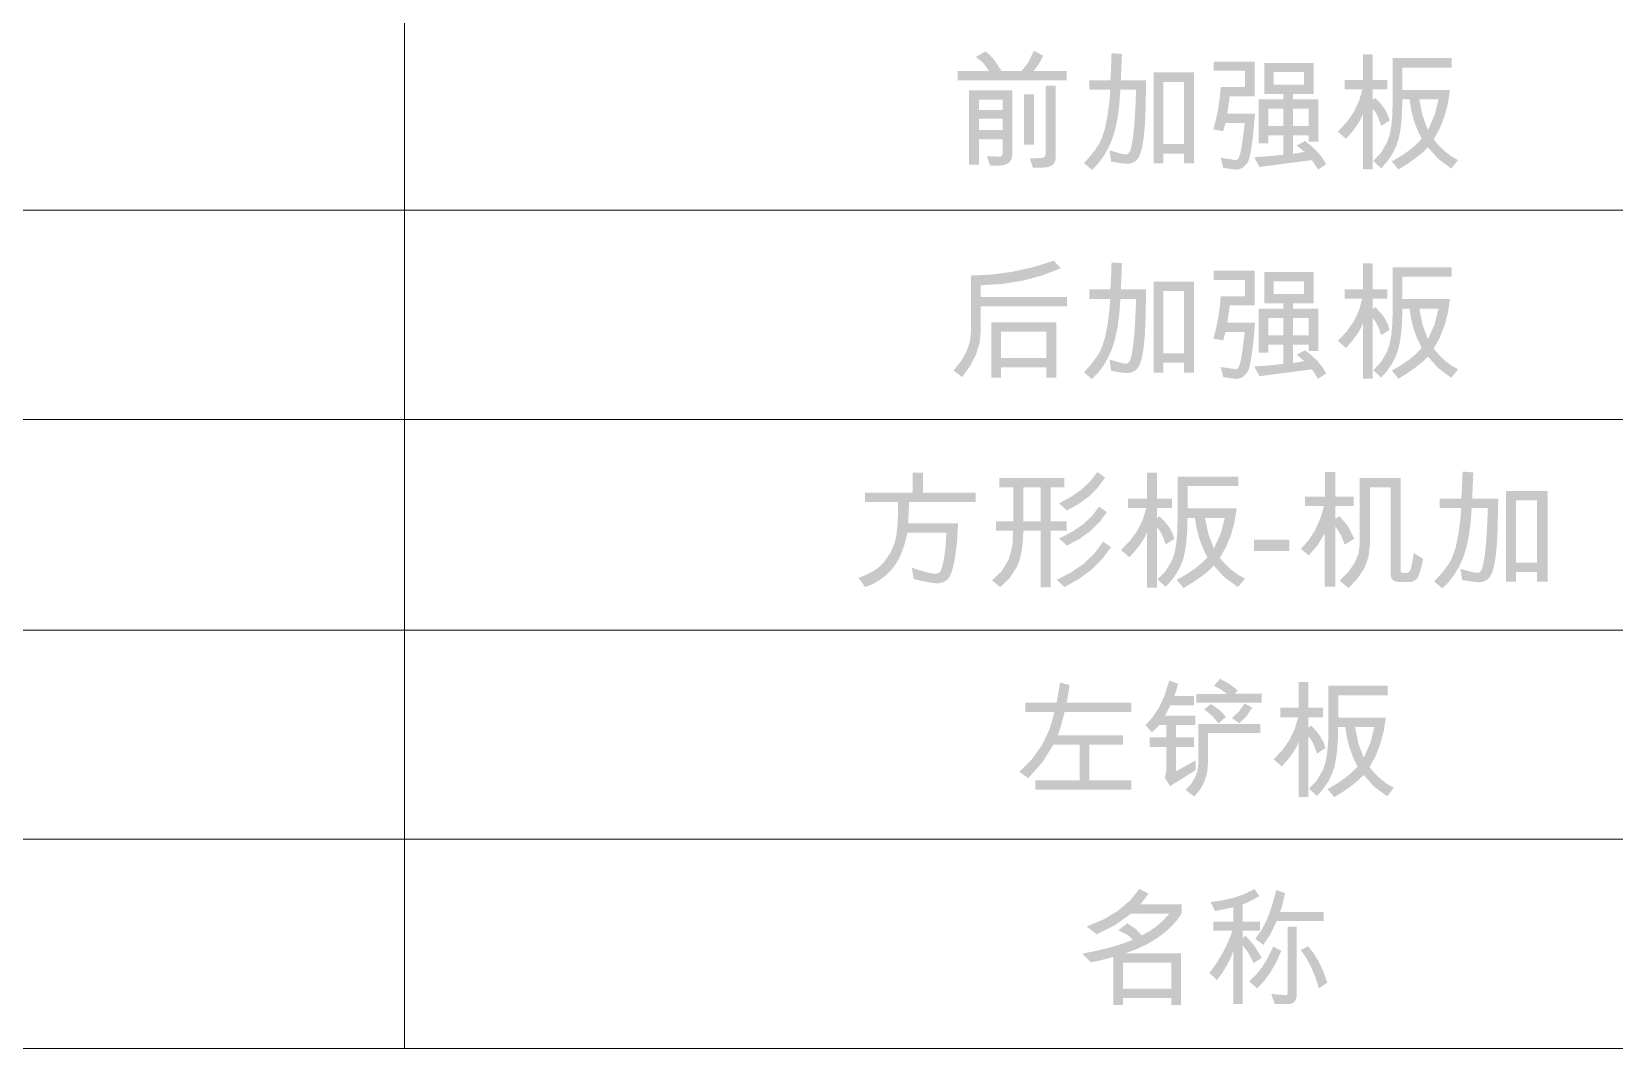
# Model space of a CAD drawing. Header units: millimetres. Extents: x 3 to 591, y 5 to 206.
# Drawn here: x 382.63 to 417.34, y 5.22 to 27.52 of the extents above; entities that cross this region are included whole.
import ezdxf

# ---------------------------------------------------------------- set-up
doc = ezdxf.new("R2010")
doc.units = ezdxf.units.MM

msp = doc.modelspace()

# ---------------------------------------------------------------- hatches: boundary and pattern name
h = msp.add_hatch(color=7)
h.paths.add_polyline_path([(405.332631, 26.455141), (402.940357, 26.455141), (402.940357, 26.657988), (403.628274, 26.657988), (403.499634, 26.835273), (403.339988, 26.965015), (403.54945, 27.08518), (403.631193, 27.021609), (403.716813, 26.929255), (403.806256, 26.808065), (403.899472, 26.657988), (404.3432, 26.657988), (404.493337, 26.851947), (404.613295, 27.101716), (404.817245, 26.991473), (404.719335, 26.809228), (404.607783, 26.657988), (405.332631, 26.657988)])
h.paths.add_polyline_path([(405.092853, 24.759051), (405.074671, 24.662925), (405.020161, 24.593618), (404.929374, 24.551079), (404.802362, 24.535258), (404.591247, 24.532502), (404.523999, 24.742515), (404.636558, 24.743454), (404.723745, 24.746304), (404.78561, 24.751119), (404.822206, 24.757949), (404.85769, 24.782822), (404.86961, 24.8263), (404.86961, 26.333873), (405.092853, 26.333873)])
h.paths.add_polyline_path([(404.13925, 24.809763), (404.117891, 24.708339), (404.054363, 24.635028), (403.958589, 24.591137), (403.840492, 24.578253), (403.651425, 24.581009), (403.58142, 24.786612), (403.868052, 24.778344), (403.91022, 24.796189), (403.924276, 24.831812), (403.924276, 25.159785), (403.406134, 25.159785), (403.406134, 24.600301), (403.19116, 24.600301), (403.19116, 26.231899), (404.13925, 26.231899)])
h.paths.add_polyline_path([(403.924276, 25.800848), (403.924276, 26.029602), (403.406134, 26.029602), (403.406134, 25.800848)])
h.paths.add_polyline_path([(403.924276, 25.362632), (403.924276, 25.610679), (403.406134, 25.610679), (403.406134, 25.362632)])
h.paths.add_polyline_path([(404.613295, 25.038517), (404.398321, 25.038517), (404.398321, 26.148114), (404.613295, 26.148114)])
h = msp.add_hatch(color=7)
h.paths.add_polyline_path([(407.074472, 26.455141), (407.060691, 25.785414), (407.047049, 25.464469), (407.01935, 25.182385), (406.98173, 24.959142), (406.938321, 24.815275), (406.885474, 24.725496), (406.821464, 24.665896), (406.744983, 24.632134), (406.654446, 24.620696), (406.604216, 24.623797), (406.529595, 24.633099), (406.430583, 24.648602), (406.30718, 24.670306), (406.269697, 24.91725), (406.404056, 24.877459), (406.509476, 24.849037), (406.585957, 24.831984), (406.633499, 24.8263), (406.674978, 24.840493), (406.713977, 24.883626), (406.733097, 24.927964), (406.752424, 25.003929), (406.771958, 25.111519), (406.791698, 25.250735), (406.8105, 25.429338), (406.827183, 25.655121), (406.841695, 25.928136), (406.853985, 26.248435), (406.509476, 26.248435), (406.486118, 25.918627), (406.447464, 25.625355), (406.393514, 25.368566), (406.324268, 25.148209), (406.239019, 24.955026), (406.13713, 24.780549), (406.018705, 24.624675), (405.883847, 24.487302), (405.711867, 24.637233), (405.841687, 24.783167), (405.947581, 24.916699), (406.0296, 25.037828), (406.087796, 25.146556), (406.169652, 25.386748), (406.23001, 25.69722), (406.269284, 26.007967), (406.287887, 26.248435), (405.824867, 26.248435), (405.824867, 26.455141), (406.287887, 26.455141), (406.295139, 26.537108), (406.302081, 26.663156), (406.308816, 26.833335), (406.315448, 27.047697), (406.544203, 27.031161), (406.519398, 26.455141)])
h.paths.add_polyline_path([(408.124537, 24.631721), (407.901295, 24.631721), (407.901295, 24.845592), (407.45481, 24.845592), (407.45481, 24.631721), (407.24149, 24.631721), (407.24149, 26.624915), (408.124537, 26.624915)])
h.paths.add_polyline_path([(407.901295, 25.052298), (407.901295, 26.418209), (407.45481, 26.418209), (407.45481, 25.052298)])
h = msp.add_hatch(color=7)
h.paths.add_polyline_path([(408.908916, 26.102363), (408.854897, 25.723678), (409.462887, 25.723678), (409.444129, 25.498628), (409.424647, 25.298906), (409.404441, 25.124519), (409.383512, 24.975472), (409.36186, 24.851773), (409.339484, 24.753427), (409.316385, 24.680442), (409.292562, 24.632823), (409.188796, 24.527885), (409.072627, 24.492814), (409.026437, 24.495295), (408.959835, 24.502736), (408.872872, 24.515139), (408.7656, 24.532502), (408.708825, 24.753539), (409.030183, 24.705032), (409.062119, 24.706488), (409.090955, 24.731559), (409.11669, 24.780299), (409.139324, 24.852758), (409.161235, 24.957644), (409.184799, 25.103561), (409.210017, 25.290406), (409.236889, 25.518075), (408.816312, 25.518075), (408.762844, 25.335071), (408.54787, 25.376412), (408.604611, 25.582076), (408.650809, 25.805465), (408.686466, 26.046527), (408.711581, 26.30521), (409.242401, 26.30521), (409.242401, 26.660744), (408.556138, 26.660744), (408.556138, 26.864694), (409.455722, 26.864694), (409.455722, 26.102363)])
h.paths.add_polyline_path([(409.54116, 26.035115), (410.083005, 26.035115), (410.083005, 26.15087), (409.667939, 26.15087), (409.667939, 26.835479), (410.748321, 26.835479), (410.748321, 26.15087), (410.297979, 26.15087), (410.297979, 26.035115), (410.853052, 26.035115), (410.853052, 25.106317), (410.639732, 25.106317), (410.639732, 25.246877), (410.297979, 25.246877), (410.297979, 24.84008), (410.548781, 24.883075), (410.511161, 24.910291), (410.459485, 24.95363), (410.408635, 24.996901), (410.373495, 25.023635), (410.559806, 25.120097), (410.711528, 25.001767), (410.839272, 24.877494), (410.943038, 24.747329), (411.022827, 24.611326), (410.844784, 24.49557), (410.794847, 24.572982), (410.755763, 24.633236), (410.727427, 24.676335), (410.709736, 24.702276), (409.560453, 24.551794), (409.444697, 24.764563), (409.74318, 24.786061), (410.083005, 24.820787), (410.083005, 25.246877), (409.756134, 25.246877), (409.756134, 25.068834), (409.54116, 25.068834)])
h.paths.add_polyline_path([(409.871889, 26.353166), (410.535001, 26.353166), (410.535001, 26.633183), (409.871889, 26.633183)])
h.paths.add_polyline_path([(410.083005, 25.450826), (410.083005, 25.831165), (409.756134, 25.831165), (409.756134, 25.450826)])
h.paths.add_polyline_path([(410.639732, 25.450826), (410.639732, 25.831165), (410.297979, 25.831165), (410.297979, 25.450826)])
h = msp.add_hatch(color=7)
h.paths.add_polyline_path([(412.414645, 25.572094), (412.228334, 25.450826), (412.186692, 25.579001), (412.142, 25.684128), (412.094312, 25.766311), (412.043677, 25.825653), (412.043677, 24.499429), (411.830357, 24.499429), (411.830357, 25.709898), (411.769896, 25.581327), (411.68773, 25.448622), (411.58386, 25.311782), (411.458287, 25.170809), (411.279142, 25.326803), (411.475822, 25.536506), (411.630955, 25.760472), (411.74454, 25.9987), (411.816577, 26.251191), (411.429072, 26.251191), (411.429072, 26.457897), (411.830357, 26.457897), (411.830357, 27.025649), (412.043677, 27.025649), (412.043677, 26.457897), (412.363382, 26.457897), (412.363382, 26.251191), (412.043677, 26.251191), (412.043677, 26.026846), (412.100453, 26.065431), (412.215588, 25.94711), (412.306331, 25.825377), (412.372684, 25.700337)])
h.paths.add_polyline_path([(413.917809, 24.702276), (413.766225, 24.515965), (413.475597, 24.73404), (413.255249, 24.982293), (413.135152, 24.866013), (412.987358, 24.746167), (412.811865, 24.622703), (412.608673, 24.49557), (412.462601, 24.674715), (412.658679, 24.788076), (412.833569, 24.908155), (412.987375, 25.034848), (413.120201, 25.168053), (413.022128, 25.368756), (412.94457, 25.579742), (412.887579, 25.80096), (412.851208, 26.032359), (412.694111, 26.032359), (412.688737, 25.766638), (412.672614, 25.53089), (412.645742, 25.325115), (412.608122, 25.149312), (412.552311, 24.989433), (412.470869, 24.831467), (412.363796, 24.675465), (412.231091, 24.521477), (412.056355, 24.682984), (412.226543, 24.863989), (412.362831, 25.099151), (412.414921, 25.252105), (412.452128, 25.449655), (412.474452, 25.691751), (412.481893, 25.978339), (412.481893, 26.94021), (413.777249, 26.94021), (413.777249, 26.732402), (412.696867, 26.732402), (412.696867, 26.242923), (413.740318, 26.242923), (413.693094, 25.939186), (413.617604, 25.65643), (413.513898, 25.394758), (413.382028, 25.154273), (413.508842, 25.007606), (413.64041, 24.883419), (413.776733, 24.78166)])
h.paths.add_polyline_path([(413.486759, 26.032359), (413.066182, 26.032359), (413.140251, 25.66773), (413.255249, 25.362632), (413.400356, 25.6884)])
h = msp.add_hatch(color=7)
h.paths.add_polyline_path([(405.338143, 21.496893), (403.444719, 21.496893), (403.444719, 20.929141), (403.419303, 20.685229), (403.343089, 20.439662), (403.216128, 20.192442), (403.038473, 19.943568), (402.849406, 20.088538), (403.016528, 20.296596), (403.135901, 20.507393), (403.207524, 20.72098), (403.231399, 20.93741), (403.231399, 22.171029), (403.683068, 22.191304), (404.136908, 22.252196), (404.593021, 22.353809), (405.051512, 22.496246), (405.20034, 22.329228), (404.795489, 22.172554), (404.368005, 22.058099), (403.917782, 21.985916), (403.444719, 21.956055), (403.444719, 21.702496), (405.338143, 21.702496)])
h.paths.add_polyline_path([(405.101121, 19.932544), (404.887801, 19.932544), (404.887801, 20.156338), (403.891203, 20.156338), (403.891203, 19.932544), (403.676229, 19.932544), (403.676229, 21.144115), (405.101121, 21.144115)])
h.paths.add_polyline_path([(404.887801, 20.36139), (404.887801, 20.93741), (403.891203, 20.93741), (403.891203, 20.36139)])
h = msp.add_hatch(color=7)
h.paths.add_polyline_path([(407.074472, 21.866207), (407.060691, 21.196481), (407.047049, 20.875536), (407.01935, 20.593451), (406.98173, 20.370209), (406.938321, 20.226342), (406.885474, 20.136563), (406.821464, 20.076963), (406.744983, 20.043201), (406.654446, 20.031763), (406.604216, 20.034864), (406.529595, 20.044165), (406.430583, 20.059668), (406.30718, 20.081372), (406.269697, 20.328317), (406.404056, 20.288526), (406.509476, 20.260104), (406.585957, 20.243051), (406.633499, 20.237366), (406.674978, 20.25156), (406.713977, 20.294693), (406.733097, 20.339031), (406.752424, 20.414995), (406.771958, 20.522586), (406.791698, 20.661802), (406.8105, 20.840404), (406.827183, 21.066187), (406.841695, 21.339202), (406.853985, 21.659502), (406.509476, 21.659502), (406.486118, 21.329694), (406.447464, 21.036422), (406.393514, 20.779633), (406.324268, 20.559276), (406.239019, 20.366092), (406.13713, 20.191615), (406.018705, 20.035742), (405.883847, 19.898369), (405.711867, 20.048299), (405.841687, 20.194234), (405.947581, 20.327766), (406.0296, 20.448895), (406.087796, 20.557622), (406.169652, 20.797814), (406.23001, 21.108286), (406.269284, 21.419034), (406.287887, 21.659502), (405.824867, 21.659502), (405.824867, 21.866207), (406.287887, 21.866207), (406.295139, 21.948175), (406.302081, 22.074222), (406.308816, 22.244401), (406.315448, 22.458764), (406.544203, 22.442227), (406.519398, 21.866207)])
h.paths.add_polyline_path([(408.124537, 20.042787), (407.901295, 20.042787), (407.901295, 20.256659), (407.45481, 20.256659), (407.45481, 20.042787), (407.24149, 20.042787), (407.24149, 22.035982), (408.124537, 22.035982)])
h.paths.add_polyline_path([(407.901295, 20.463364), (407.901295, 21.829276), (407.45481, 21.829276), (407.45481, 20.463364)])
h = msp.add_hatch(color=7)
h.paths.add_polyline_path([(408.908916, 21.51343), (408.854897, 21.134745), (409.462887, 21.134745), (409.444129, 20.909695), (409.424647, 20.709973), (409.404441, 20.535586), (409.383512, 20.386539), (409.36186, 20.262839), (409.339484, 20.164494), (409.316385, 20.091508), (409.292562, 20.04389), (409.188796, 19.938952), (409.072627, 19.903881), (409.026437, 19.906361), (408.959835, 19.913803), (408.872872, 19.926205), (408.7656, 19.943568), (408.708825, 20.164606), (409.030183, 20.116099), (409.062119, 20.117554), (409.090955, 20.142626), (409.11669, 20.191366), (409.139324, 20.263825), (409.161235, 20.36871), (409.184799, 20.514627), (409.210017, 20.701472), (409.236889, 20.929141), (408.816312, 20.929141), (408.762844, 20.746138), (408.54787, 20.787479), (408.604611, 20.993143), (408.650809, 21.216531), (408.686466, 21.457593), (408.711581, 21.716277), (409.242401, 21.716277), (409.242401, 22.071811), (408.556138, 22.071811), (408.556138, 22.27576), (409.455722, 22.27576), (409.455722, 21.51343)])
h.paths.add_polyline_path([(409.54116, 21.446181), (410.083005, 21.446181), (410.083005, 21.561937), (409.667939, 21.561937), (409.667939, 22.246546), (410.748321, 22.246546), (410.748321, 21.561937), (410.297979, 21.561937), (410.297979, 21.446181), (410.853052, 21.446181), (410.853052, 20.517384), (410.639732, 20.517384), (410.639732, 20.657943), (410.297979, 20.657943), (410.297979, 20.251147), (410.548781, 20.294141), (410.511161, 20.321358), (410.459485, 20.364697), (410.408635, 20.407967), (410.373495, 20.434701), (410.559806, 20.531164), (410.711528, 20.412834), (410.839272, 20.28856), (410.943038, 20.158396), (411.022827, 20.022392), (410.844784, 19.906637), (410.794847, 19.984048), (410.755763, 20.044303), (410.727427, 20.087401), (410.709736, 20.113343), (409.560453, 19.962861), (409.444697, 20.17563), (409.74318, 20.197127), (410.083005, 20.231854), (410.083005, 20.657943), (409.756134, 20.657943), (409.756134, 20.479901), (409.54116, 20.479901)])
h.paths.add_polyline_path([(409.871889, 21.764233), (410.535001, 21.764233), (410.535001, 22.04425), (409.871889, 22.04425)])
h.paths.add_polyline_path([(410.083005, 20.861893), (410.083005, 21.242232), (409.756134, 21.242232), (409.756134, 20.861893)])
h.paths.add_polyline_path([(410.639732, 20.861893), (410.639732, 21.242232), (410.297979, 21.242232), (410.297979, 20.861893)])
h = msp.add_hatch(color=7)
h.paths.add_polyline_path([(412.414645, 20.98316), (412.228334, 20.861893), (412.186692, 20.990068), (412.142, 21.095195), (412.094312, 21.177378), (412.043677, 21.23672), (412.043677, 19.910496), (411.830357, 19.910496), (411.830357, 21.120964), (411.769896, 20.992393), (411.68773, 20.859688), (411.58386, 20.722849), (411.458287, 20.581876), (411.279142, 20.73787), (411.475822, 20.947573), (411.630955, 21.171538), (411.74454, 21.409767), (411.816577, 21.662258), (411.429072, 21.662258), (411.429072, 21.868963), (411.830357, 21.868963), (411.830357, 22.436715), (412.043677, 22.436715), (412.043677, 21.868963), (412.363382, 21.868963), (412.363382, 21.662258), (412.043677, 21.662258), (412.043677, 21.437913), (412.100453, 21.476498), (412.215588, 21.358176), (412.306331, 21.236444), (412.372684, 21.111404)])
h.paths.add_polyline_path([(413.917809, 20.113343), (413.766225, 19.927032), (413.475597, 20.145107), (413.255249, 20.39336), (413.135152, 20.27708), (412.987358, 20.157233), (412.811865, 20.03377), (412.608673, 19.906637), (412.462601, 20.085782), (412.658679, 20.199143), (412.833569, 20.319222), (412.987375, 20.445915), (413.120201, 20.57912), (413.022128, 20.779822), (412.94457, 20.990809), (412.887579, 21.212027), (412.851208, 21.443425), (412.694111, 21.443425), (412.688737, 21.177705), (412.672614, 20.941957), (412.645742, 20.736182), (412.608122, 20.560378), (412.552311, 20.4005), (412.470869, 20.242534), (412.363796, 20.086531), (412.231091, 19.932544), (412.056355, 20.09405), (412.226543, 20.275056), (412.362831, 20.510218), (412.414921, 20.663171), (412.452128, 20.860722), (412.474452, 21.102817), (412.481893, 21.389406), (412.481893, 22.351277), (413.777249, 22.351277), (413.777249, 22.143469), (412.696867, 22.143469), (412.696867, 21.653989), (413.740318, 21.653989), (413.693094, 21.350253), (413.617604, 21.067496), (413.513898, 20.805824), (413.382028, 20.565339), (413.508842, 20.418673), (413.64041, 20.294486), (413.776733, 20.192726)])
h.paths.add_polyline_path([(413.486759, 21.443425), (413.066182, 21.443425), (413.140251, 21.078796), (413.255249, 20.773699), (413.400356, 21.099467)])
h = msp.add_hatch(color=7)
h.dxf.hatch_style = 2
h.paths.add_polyline_path([(403.336196, 17.201758), (401.872168, 17.201758), (401.867345, 16.998841), (401.853427, 16.735981), (402.949794, 16.735981), (402.925334, 16.315679), (402.873175, 15.935065), (402.838242, 15.772181), (402.799588, 15.64485), (402.757213, 15.553073), (402.711118, 15.496849), (402.611899, 15.43904), (402.506066, 15.419679), (402.418508, 15.425561), (402.301289, 15.443174), (402.154304, 15.472466), (401.97745, 15.513385), (401.933353, 15.764188), (402.109888, 15.70495), (402.255883, 15.662764), (402.371388, 15.637529), (402.456456, 15.62914), (402.508133, 15.639958), (402.552368, 15.672686), (402.572616, 15.706276), (402.59364, 15.76405), (402.615387, 15.846009), (402.637806, 15.952153), (402.674186, 16.214669), (402.692376, 16.529275), (401.836339, 16.529275), (401.777841, 16.284346), (401.70322, 16.070526), (401.612477, 15.887919), (401.50561, 15.736627), (401.38243, 15.609589), (401.242818, 15.500432), (401.086876, 15.40905), (400.914707, 15.335343), (400.76202, 15.53819), (400.942681, 15.610649), (401.096057, 15.691634), (401.222147, 15.781198), (401.320953, 15.879392), (401.466474, 16.091472), (401.562385, 16.319262), (401.593494, 16.46281), (401.615715, 16.657777), (401.629048, 16.90411), (401.633492, 17.201758), (400.905888, 17.201758), (400.905888, 17.40681), (401.955953, 17.40681), (401.955953, 17.843923), (402.177541, 17.843923), (402.177541, 17.40681), (403.336196, 17.40681)])
h = msp.add_hatch(color=7)
h.paths.add_polyline_path([(406.174033, 17.740295), (406.013612, 17.519938), (405.820015, 17.325988), (405.593138, 17.158392), (405.332878, 17.0171), (405.166962, 17.175299), (405.435473, 17.32144), (405.66471, 17.484531), (405.854672, 17.664572), (406.005361, 17.861562)])
h.paths.add_polyline_path([(405.332878, 16.571718), (404.982856, 16.571718), (404.982856, 15.335343), (404.761268, 15.335343), (404.761268, 16.571718), (404.380378, 16.571718), (404.368493, 16.32542), (404.341104, 16.111523), (404.298213, 15.929975), (404.239818, 15.780725), (404.082308, 15.536329), (403.874362, 15.335343), (403.694115, 15.486927), (403.909614, 15.693322), (404.058399, 15.94292), (404.140522, 16.235718), (404.156033, 16.571718), (403.7779, 16.571718), (403.7779, 16.777322), (404.160443, 16.777322), (404.160443, 17.525321), (403.857275, 17.525321), (403.857275, 17.732027), (405.280513, 17.732027), (405.280513, 17.525321), (404.982856, 17.525321), (404.982856, 16.777322), (405.332878, 16.777322)])
h.paths.add_polyline_path([(404.761268, 16.777322), (404.761268, 17.525321), (404.380378, 17.525321), (404.380378, 16.777322)])
h.paths.add_polyline_path([(406.210964, 16.981271), (406.055823, 16.765772), (405.858255, 16.571512), (405.61821, 16.398439), (405.335634, 16.246501), (405.166962, 16.405251), (405.452113, 16.5511), (405.693235, 16.715861), (405.890329, 16.89964), (406.043395, 17.102539)])
h.paths.add_polyline_path([(406.301915, 16.213429), (406.115466, 15.956588), (405.883542, 15.725121), (405.606143, 15.518975), (405.283269, 15.338099), (405.114046, 15.496849), (405.438591, 15.664504), (405.716111, 15.859962), (405.946708, 16.083325), (406.130487, 16.334696)])
h = msp.add_hatch(color=7)
h.paths.add_polyline_path([(407.693363, 16.394227), (407.50154, 16.27296), (407.458562, 16.401135), (407.412381, 16.506262), (407.363098, 16.588444), (407.310819, 16.647786), (407.310819, 15.321562), (407.090884, 15.321562), (407.090884, 16.532031), (407.028459, 16.40346), (406.94371, 16.270755), (406.836636, 16.133916), (406.707238, 15.992942), (406.522581, 16.148936), (406.725566, 16.358639), (406.885557, 16.582605), (407.002552, 16.820833), (407.076553, 17.073324), (406.676922, 17.073324), (406.676922, 17.28003), (407.090884, 17.28003), (407.090884, 17.847782), (407.310819, 17.847782), (407.310819, 17.28003), (407.640997, 17.28003), (407.640997, 17.073324), (407.310819, 17.073324), (407.310819, 16.84898), (407.369799, 16.887565), (407.488336, 16.769243), (407.58181, 16.647511), (407.65017, 16.522471)])
h.paths.add_polyline_path([(409.243931, 15.524409), (409.087386, 15.338099), (408.787938, 15.556173), (408.560424, 15.804427), (408.436599, 15.688146), (408.284196, 15.5683), (408.103165, 15.444836), (407.893454, 15.317704), (407.742972, 15.496849), (407.945345, 15.61021), (408.12586, 15.730288), (408.284567, 15.856982), (408.421518, 15.990186), (408.320129, 16.190889), (408.24003, 16.401875), (408.181223, 16.623093), (408.143705, 16.854492), (407.981648, 16.854492), (407.976076, 16.588772), (407.959393, 16.353024), (407.931651, 16.147248), (407.892902, 15.971445), (407.835438, 15.811567), (407.751516, 15.653601), (407.641135, 15.497598), (407.504296, 15.343611), (407.324048, 15.505117), (407.499748, 15.686122), (407.639895, 15.921284), (407.693518, 16.074238), (407.731948, 16.271788), (407.755081, 16.513884), (407.762816, 16.800473), (407.762816, 17.762343), (409.098961, 17.762343), (409.098961, 17.554535), (407.984404, 17.554535), (407.984404, 17.065056), (409.060928, 17.065056), (409.01205, 16.761319), (408.934079, 16.478563), (408.827066, 16.216891), (408.691062, 15.976406), (408.822019, 15.82974), (408.957781, 15.705553), (409.098402, 15.603793)])
h.paths.add_polyline_path([(408.7991, 16.854492), (408.365294, 16.854492), (408.442188, 16.489863), (408.560424, 16.184765), (408.710148, 16.510534)])
h = msp.add_hatch(color=7)
h.paths.add_polyline_path([(411.639886, 16.396983), (411.429873, 16.270204), (411.351738, 16.471191), (411.226474, 16.664323), (411.226474, 15.343611), (410.993861, 15.343611), (410.993861, 16.526519), (410.849099, 16.274338), (410.641084, 16.030425), (410.470758, 16.173741), (410.644391, 16.373617), (410.786605, 16.597832), (410.897399, 16.846336), (410.976774, 17.119075), (410.556748, 17.119075), (410.556748, 17.323025), (410.996618, 17.323025), (410.996618, 17.858806), (411.226474, 17.858806), (411.226474, 17.323025), (411.62831, 17.323025), (411.62831, 17.119075), (411.226474, 17.119075), (411.226474, 16.839058), (411.317425, 16.893077), (411.512968, 16.659086)])
h.paths.add_polyline_path([(413.150767, 15.953255), (413.113749, 15.790586), (413.078695, 15.663936), (413.045502, 15.573356), (413.014065, 15.518897), (412.941856, 15.464051), (412.84815, 15.445586), (412.650815, 15.445586), (412.556126, 15.45642), (412.488619, 15.488856), (412.448191, 15.542789), (412.434738, 15.618116), (412.434738, 17.528077), (411.981088, 17.528077), (411.981088, 16.246501), (411.951943, 15.998747), (411.864506, 15.761432), (411.718778, 15.534452), (411.51476, 15.317704), (411.317425, 15.475902), (411.510677, 15.671024), (411.648843, 15.869401), (411.731818, 16.070982), (411.759499, 16.275716), (411.759499, 17.732027), (412.656327, 17.732027), (412.656327, 15.685916), (412.66928, 15.657666), (412.708692, 15.648433), (412.801296, 15.648433), (412.835058, 15.662902), (412.86634, 15.70631), (412.882471, 15.751786), (412.901135, 15.830334), (412.922383, 15.941955), (412.946266, 16.086649)])
h = msp.add_hatch(color=7)
h.paths.add_polyline_path([(414.797979, 17.277274), (414.783647, 16.607547), (414.76966, 16.286602), (414.741204, 16.004518), (414.702412, 15.781276), (414.657419, 15.637409), (414.602849, 15.547629), (414.536703, 15.488029), (414.457741, 15.454267), (414.364724, 15.44283), (414.312849, 15.44593), (414.235808, 15.455232), (414.133652, 15.470735), (414.006434, 15.492439), (413.967849, 15.739383), (414.106341, 15.699593), (414.215069, 15.671171), (414.29403, 15.654117), (414.343226, 15.648433), (414.385807, 15.662627), (414.425908, 15.705759), (414.445537, 15.750098), (414.465527, 15.826062), (414.485827, 15.933652), (414.506386, 16.072869), (414.525833, 16.251471), (414.542904, 16.477254), (414.557701, 16.750269), (414.570327, 17.070568), (414.215344, 17.070568), (414.191039, 16.740761), (414.151128, 16.447488), (414.095507, 16.1907), (414.024072, 15.970343), (413.936128, 15.777159), (413.831078, 15.602682), (413.708975, 15.446809), (413.569871, 15.309435), (413.39238, 15.459366), (413.526342, 15.6053), (413.635603, 15.738832), (413.720267, 15.859962), (413.780435, 15.968689), (413.864702, 16.208881), (413.927059, 16.519353), (413.967573, 16.830101), (413.98659, 17.070568), (413.509237, 17.070568), (413.509237, 17.277274), (413.98659, 17.277274), (413.994014, 17.359241), (414.001335, 17.485289), (414.008449, 17.655468), (414.015253, 17.86983), (414.251173, 17.853294), (414.225266, 17.277274)])
h.paths.add_polyline_path([(415.880566, 15.453854), (415.650709, 15.453854), (415.650709, 15.667725), (415.189893, 15.667725), (415.189893, 15.453854), (414.969958, 15.453854), (414.969958, 17.447048), (415.880566, 17.447048)])
h.paths.add_polyline_path([(415.650709, 15.874431), (415.650709, 17.240343), (415.189893, 17.240343), (415.189893, 15.874431)])
h = msp.add_hatch(color=7)
h.dxf.hatch_style = 2
h.paths.add_polyline_path([(410.21866, 16.130746), (409.437037, 16.130746), (409.437037, 16.380447), (410.21866, 16.380447)])
h = msp.add_hatch(color=7)
h.dxf.hatch_style = 2
h.paths.add_polyline_path([(406.749321, 10.895237), (404.642576, 10.895237), (404.642576, 11.102494), (405.612715, 11.102494), (405.612715, 11.878054), (405.039451, 11.878054), (404.794229, 11.488758), (404.486582, 11.144938), (404.29531, 11.285498), (404.57364, 11.567841), (404.794298, 11.880673), (404.957285, 12.22389), (405.062602, 12.59739), (404.42209, 12.59739), (404.42209, 12.804096), (405.111109, 12.804096), (405.139841, 12.969142), (405.161545, 13.097963), (405.176221, 13.190506), (405.183869, 13.246722), (405.392229, 13.189947), (405.370731, 13.022446), (405.332697, 12.804096), (406.749321, 12.804096), (406.749321, 12.59739), (405.284742, 12.59739), (405.242264, 12.428925), (405.2033, 12.287332), (405.16785, 12.17261), (405.135914, 12.08476), (406.569073, 12.08476), (406.569073, 11.878054), (405.827689, 11.878054), (405.827689, 11.102494), (406.749321, 11.102494)])
h = msp.add_hatch(color=7)
h.paths.add_polyline_path([(409.609026, 12.804096), (408.178622, 12.804096), (408.178622, 12.995919), (408.843939, 12.995919), (408.736934, 13.078188), (408.561717, 13.176166), (408.697867, 13.326648), (408.917388, 13.201315), (409.086474, 13.071435), (409.016469, 12.998675), (409.609026, 12.998675)])
h.paths.add_polyline_path([(408.163188, 11.325737), (407.599846, 10.972959), (407.481335, 11.153206), (407.514408, 11.293766), (407.514408, 11.832855), (407.153362, 11.832855), (407.153362, 12.03956), (407.514408, 12.03956), (407.514408, 12.309656), (407.362823, 12.312412), (407.308529, 12.252123), (407.201317, 12.152559), (407.058001, 12.309656), (407.224916, 12.492082), (407.367646, 12.716108), (407.486192, 12.981785), (407.580553, 13.289165), (407.774581, 13.216405), (407.73448, 13.066819), (407.691899, 12.947412), (408.127359, 12.947412), (408.127359, 12.74236), (407.602602, 12.74236), (407.552648, 12.635355), (407.484091, 12.516362), (408.15492, 12.516362), (408.15492, 12.309656), (407.729381, 12.309656), (407.729381, 12.03956), (408.127359, 12.03956), (408.127359, 11.832855), (407.729381, 11.832855), (407.729381, 11.299278), (408.163188, 11.536301)])
h.paths.add_polyline_path([(409.403422, 12.693853), (409.271475, 12.500238), (409.118444, 12.352099), (408.956938, 12.465099), (409.108178, 12.606623), (409.234199, 12.783701)])
h.paths.add_polyline_path([(408.827402, 12.492659), (408.663691, 12.346587), (408.519824, 12.514983), (408.347845, 12.656921), (408.493917, 12.772677), (408.672235, 12.652098)])
h.paths.add_polyline_path([(409.577055, 12.137125), (408.432181, 12.137125), (408.432181, 11.485589), (408.413276, 11.273698), (408.356596, 11.079481), (408.262191, 10.902834), (408.130115, 10.743653), (407.938843, 10.886969), (408.061833, 11.022155), (408.149683, 11.165608), (408.202393, 11.31733), (408.219963, 11.477321), (408.219963, 12.335563), (409.577055, 12.335563)])
h = msp.add_hatch(color=7)
h.paths.add_polyline_path([(411.006356, 11.805294), (410.820046, 11.684026), (410.778403, 11.812201), (410.733711, 11.917328), (410.686023, 11.999511), (410.635388, 12.058853), (410.635388, 10.732629), (410.422068, 10.732629), (410.422068, 11.943098), (410.361607, 11.814527), (410.279441, 11.681822), (410.175572, 11.544982), (410.049998, 11.404009), (409.870853, 11.560003), (410.067533, 11.769706), (410.222666, 11.993672), (410.336251, 12.2319), (410.408288, 12.484391), (410.020783, 12.484391), (410.020783, 12.691097), (410.422068, 12.691097), (410.422068, 13.258849), (410.635388, 13.258849), (410.635388, 12.691097), (410.955093, 12.691097), (410.955093, 12.484391), (410.635388, 12.484391), (410.635388, 12.260046), (410.692164, 12.298631), (410.807299, 12.18031), (410.898043, 12.058577), (410.964395, 11.933537)])
h.paths.add_polyline_path([(412.50952, 10.935476), (412.357936, 10.749165), (412.067308, 10.96724), (411.84696, 11.215493), (411.726864, 11.099213), (411.579069, 10.979367), (411.403576, 10.855903), (411.200384, 10.72877), (411.054312, 10.907915), (411.25039, 11.021276), (411.42528, 11.141355), (411.579086, 11.268048), (411.711912, 11.401253), (411.613839, 11.601956), (411.536281, 11.812942), (411.47929, 12.03416), (411.442919, 12.265559), (411.285822, 12.265559), (411.280448, 11.999838), (411.264325, 11.76409), (411.237453, 11.558315), (411.199833, 11.382512), (411.144022, 11.222633), (411.06258, 11.064667), (410.955507, 10.908665), (410.822802, 10.754678), (410.648066, 10.916184), (410.818254, 11.097189), (410.954542, 11.332351), (411.006632, 11.485305), (411.043839, 11.682855), (411.066163, 11.924951), (411.073605, 12.211539), (411.073605, 13.17341), (412.36896, 13.17341), (412.36896, 12.965602), (411.288579, 12.965602), (411.288579, 12.476123), (412.332029, 12.476123), (412.284805, 12.172386), (412.209315, 11.88963), (412.105609, 11.627958), (411.973739, 11.387473), (412.100553, 11.240806), (412.232121, 11.116619), (412.368444, 11.01486)])
h.paths.add_polyline_path([(412.07847, 12.265559), (411.657893, 12.265559), (411.731962, 11.90093), (411.84696, 11.595832), (411.992067, 11.9216)])
h = msp.add_hatch(color=7)
h.paths.add_polyline_path([(407.85647, 8.195032), (407.849562, 8.17561), (407.828909, 8.141358), (407.794613, 8.092325), (407.746778, 8.028565), (407.622479, 7.887661), (407.468414, 7.74965), (407.288167, 7.619081), (407.084768, 7.500501), (406.858357, 7.394599), (406.609621, 7.303166), (407.839933, 7.303166), (407.839933, 6.168765), (407.624959, 6.168765), (407.624959, 6.325861), (406.566626, 6.325861), (406.566626, 6.168765), (406.351652, 6.168765), (406.351652, 7.224893), (406.180078, 7.179091), (406.040698, 7.14414), (405.93346, 7.119938), (405.858314, 7.106382), (405.675311, 7.297654), (406.006341, 7.365126), (406.30156, 7.438489), (406.560916, 7.51764), (406.784356, 7.602476), (406.657439, 7.71451), (406.461895, 7.809181), (406.661986, 7.963522), (406.845127, 7.841152), (406.976179, 7.698938), (407.147538, 7.791534), (407.305254, 7.901441), (407.449328, 8.028608), (407.57976, 8.172984), (406.739156, 8.172984), (406.396714, 7.926039), (405.990606, 7.723743), (405.767364, 7.892966), (406.137488, 8.047694), (406.454178, 8.23658), (406.717538, 8.459676), (406.927672, 8.717033), (407.122251, 8.615058), (407.047837, 8.503368), (406.946964, 8.378036), (407.85647, 8.378036)])
h.paths.add_polyline_path([(407.624959, 6.533118), (407.624959, 7.098114), (406.566626, 7.098114), (406.566626, 6.533118)])
h = msp.add_hatch(color=7)
h.paths.add_polyline_path([(409.609334, 7.209459), (409.431843, 7.088192), (409.314021, 7.316051), (409.190411, 7.483964), (409.190411, 6.190813), (408.985359, 6.190813), (408.985359, 7.359941), (408.926861, 7.202957), (408.848106, 7.04375), (408.749094, 6.882373), (408.629825, 6.718878), (408.462806, 6.872116), (408.627138, 7.105882), (408.766251, 7.339133), (408.880145, 7.571763), (408.968822, 7.803669), (408.551001, 7.803669), (408.551001, 7.997697), (408.988115, 7.997697), (408.988115, 8.3163), (408.822819, 8.279919), (408.58683, 8.231964), (408.484855, 8.429299), (408.75998, 8.467625), (409.013195, 8.527966), (409.244499, 8.610218), (409.453892, 8.714277), (409.555866, 8.558834), (409.440318, 8.49361), (409.340892, 8.44177), (409.25759, 8.403262), (409.190411, 8.378036), (409.190411, 7.997697), (409.572403, 7.997697), (409.572403, 7.803669), (409.190411, 7.803669), (409.190411, 7.642163), (409.259313, 7.687914), (409.445279, 7.473078)])
h.paths.add_polyline_path([(410.969734, 8.014234), (409.938961, 8.014234), (409.80598, 7.734078), (409.642407, 7.489477), (409.467672, 7.625627), (409.602031, 7.808139), (409.723987, 8.047238), (409.833541, 8.34287), (409.930693, 8.694984), (410.119208, 8.62498), (410.090588, 8.487633), (410.06264, 8.372455), (410.035415, 8.279497), (410.008965, 8.208813), (410.969734, 8.208813)])
h.paths.add_polyline_path([(410.377177, 6.374368), (410.364775, 6.301677), (410.327568, 6.242628), (410.270586, 6.203905), (410.199135, 6.190813), (409.895966, 6.190813), (409.817694, 6.414607), (410.127477, 6.385392), (410.163719, 6.394074), (410.175984, 6.420119), (410.175984, 7.887454), (410.377177, 7.887454)])
h.paths.add_polyline_path([(411.050762, 6.662654), (410.867759, 6.535874), (410.784052, 6.787943), (410.689234, 7.011642), (410.583358, 7.206919), (410.466474, 7.373721), (410.625224, 7.461916), (410.745122, 7.314009), (410.855977, 7.131531), (410.957839, 6.91443)])
h.paths.add_polyline_path([(410.040936, 7.362697), (409.927876, 7.110602), (409.801226, 6.888376), (409.661037, 6.695916), (409.507359, 6.533118), (409.33538, 6.694073), (409.480901, 6.828337), (409.617327, 6.999653), (409.744658, 7.208073), (409.862893, 7.453648)])

# ---------------------------------------------------------------- linework, layer by layer
at = {"color": 7, "lineweight": 0}
for points in [[(390.803681, 78.634167), (390.803681, 9.807222)], [(302.150626, 23.600833), (473.988681, 23.600833)], [(302.150626, 19.014722), (473.988681, 19.014722)], [(302.150626, 14.393333), (473.988681, 14.393333)], [(302.150626, 9.807222), (473.988681, 9.807222)], [(390.803681, 9.807222), (390.803681, 5.221111)], [(302.150626, 5.221111), (473.988681, 5.221111)]]:
    msp.add_lwpolyline(points, dxfattribs=at)
at = {"color": 9, "lineweight": 0, "true_color": 0xc0c0c0}
msp.add_lwpolyline([(301.974237, 5.221111), (588.994237, 5.221111)], dxfattribs=at)

doc.saveas('drawing.dxf')
